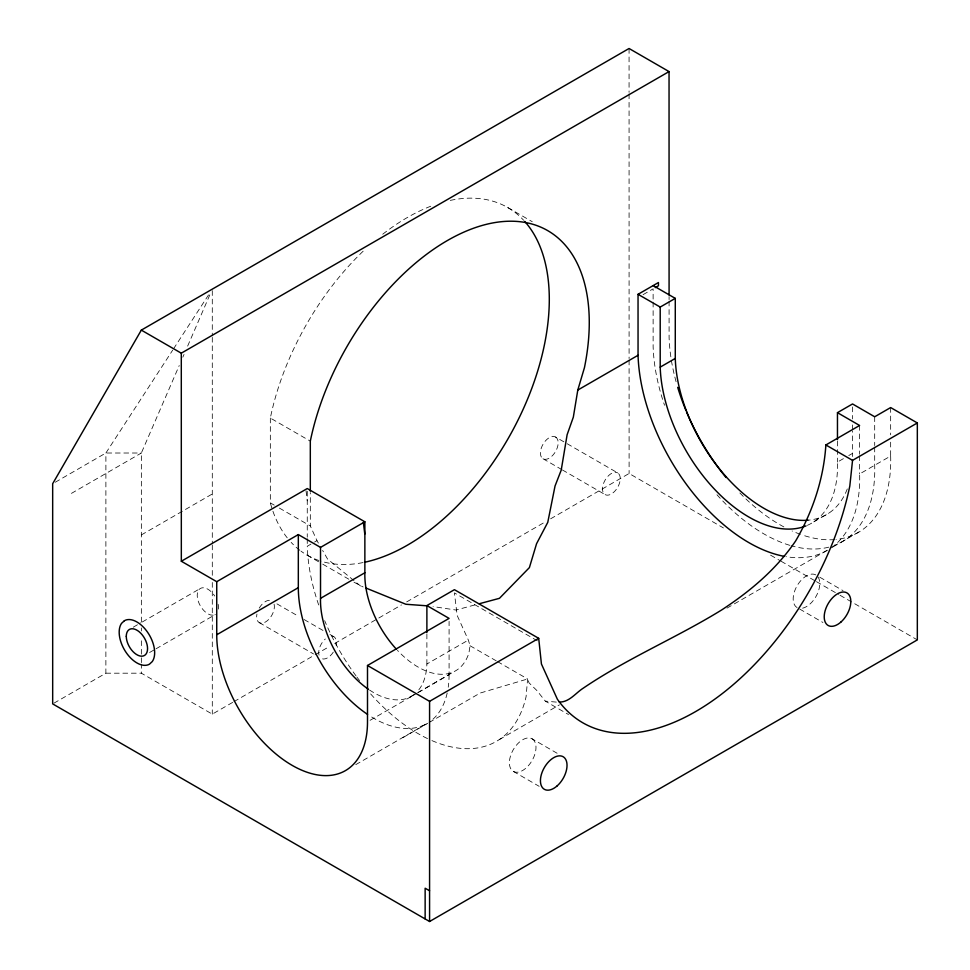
<?xml version="1.0" encoding="UTF-8"?>
<svg xmlns="http://www.w3.org/2000/svg" width="970" height="970" viewBox="0 0 970 970"><rect width="100%" height="100%" fill="white"/><g stroke="black" fill="none" stroke-linecap="round" stroke-linejoin="round"><path stroke-width="0.73" stroke-dasharray="4.85 3.64" d="M53.98 703.153L105.875 673.192L105.888 453.014L172.696 350.121M232.654 702.389L212.297 714.138L141.353 673.192L141.353 664.147M141.353 662.631L141.353 638.502M141.353 630.961L141.353 627.954M141.353 621.915L141.353 453.014L179.232 365.532M537.404 640.818L454.421 592.9L457.149 615.429L468.352 640.079L470.062 645.753L468.934 652.919A75.248 43.444 60 0 1 397.47 650.373M182.833 357.202L184.033 354.426M187.646 346.096L210.49 293.328M173.521 348.861L209.811 292.964M55.266 482.236L105.888 453.014L141.353 453.014L70.41 493.972M141.341 534.931L212.297 493.972M643.074 294.662L653.125 288.854L653.125 300.7M133.266 627.19L141.002 622.716M142.287 621.976L200.341 588.463M318.669 604.953A156.776 90.513 60 0 1 307.26 546.243L313.334 542.739M314.547 542.048L316.972 540.642L310.327 525.946L310.315 492.627M149.598 652.507L154.763 649.524M156.049 648.784L215.388 614.531M233.964 701.625L313.771 655.55M315.08 654.798L329.473 646.481M334.711 643.462L401.447 604.94M406.672 601.921L545.37 521.836M550.608 518.817L629.106 473.493L723.438 527.947M418.834 689.791A75.248 43.444 60 0 0 426.885 664.013L468.352 640.079M410.007 697.066L416.518 693.307M417.827 692.556L454.348 671.47M370.079 720.322L416.712 693.404M417.997 692.653L449.086 674.708L449.086 621.358M807.379 525.328A125.421 72.41 60 0 0 837.462 462.084L843.742 458.458M848.762 455.548L852.533 453.378L852.533 430.91M355.772 764.639L427.006 723.511A106.603 61.546 60 0 1 370.031 716.005M402.902 737.636L427.746 723.293M429.055 722.529L480.053 693.089L527.607 678.976L529.062 682.88L536.786 690.434L545.298 701.14L568.541 714.551M831.132 547.88A156.776 90.513 60 0 0 859.614 473.954L890.654 456.033L890.654 440.877M813.769 521.848L828.841 513.142M499.211 739.637L559.46 704.851M726.979 608.129L827.386 550.16M832.515 547.201L861.033 530.736M474.803 604.953L455.936 610.021L433.044 606.589M556.343 702.098L545.298 701.14M105.875 673.192L141.353 673.192M213.182 615.21L210.623 614.956A15.047 8.694 60 0 1 197.225 595.35A15.047 8.694 60 0 1 210.623 591.215L213.182 593.919A15.047 8.694 60 0 1 214.709 596.029M354.026 582.23L363.12 586.959M507.734 207.544L532.227 221.681M819.759 577.198L843.039 590.645M770.604 555.179L779.771 560.478M781.08 561.23L815.139 580.897M816.449 581.66L838.723 594.513M840.032 595.265L917.329 639.897M555.567 437.033A12.537 7.239 -60 0 1 551.591 456.458A12.537 7.239 -60 0 1 540.726 450.189A12.537 7.239 -60 0 1 555.567 437.033L565.91 442.999M567.207 443.751L617.647 472.875A12.537 7.239 -60 0 1 613.67 492.299A12.537 7.239 -60 0 1 602.807 486.031A12.537 7.239 -60 0 1 617.647 472.875M543.03 458.749L561.133 469.201M562.418 469.953L605.098 494.591M799.656 609.039L822.936 622.473M363.168 251.194A200.669 115.854 -60 0 0 270.339 418.058L310.315 441.132M270.339 418.058L270.339 502.86L274.207 505.103M279.372 508.074L310.327 525.946M470.062 645.753L496.228 660.849M497.525 661.613L527.607 678.976L526.092 696.618A156.776 90.513 60 0 1 428.91 739.249M307.066 555.107L321.422 563.4M322.719 564.152L348.812 579.211M532.093 738.801A18.818 10.864 -60 0 1 526.128 767.949A18.818 10.864 -60 0 1 509.844 758.54A18.818 10.864 -60 0 1 532.093 738.801L559.253 754.49M276.947 603.861L298.942 616.556M304.107 619.539L323.507 630.743M329.982 634.477L333.862 636.708M259.233 622.594L313.553 653.962M513.288 771.393L539.15 786.318M360.549 585.989L327.557 559.047L322.622 550.463M316.972 540.642L318.378 543.091M306.035 490.784L307.26 500.859M890.654 407.558L890.654 434.827M874.685 416.773L874.685 445.557M874.685 447.073L874.685 465.248A156.776 90.513 60 0 1 834.527 545.346M859.614 425.478L859.614 454.263M859.614 455.779L859.614 473.954M852.533 406.951L852.533 418.931M852.533 424.921L852.533 429.419M837.462 441.107L837.462 462.084M669.082 296.577L669.082 299.597M669.082 301.112L669.094 337.354A156.776 90.513 60 0 0 676.442 383.041M653.125 302.179L653.125 346.569A156.776 90.513 60 0 0 664.535 405.266M629.069 48.5L629.069 92.356M629.069 93.872L629.093 358.548M629.093 360.064L629.106 473.493M426.885 634.04L426.885 664.013M307.26 491.281L307.26 537.174M307.26 538.689L307.26 546.243M212.285 290.66L212.285 335.838M212.285 337.354L212.297 543.479M212.297 544.982L212.297 576.483M212.297 582.485L212.297 714.138M890.654 456.033A156.776 90.513 60 0 1 835.995 539.478M834.6 539.599A156.776 90.513 60 0 1 801.717 534.797M800.347 534.312A156.776 90.513 60 0 1 792.114 530.978M783.869 526.916A156.776 90.513 60 0 1 739.079 492.154M427.527 738.594A156.776 90.513 60 0 1 370.079 693.295M359.615 680.637A156.776 90.513 60 0 1 356.899 677.06M356.002 675.847A156.776 90.513 60 0 1 324.671 620.679M828.756 547.165A156.776 90.513 60 0 1 791.156 545.71M789.81 545.322A156.776 90.513 60 0 1 715.945 493.609M413.632 694.847A75.248 43.444 60 0 1 369.558 690.046M818.001 576.92A18.818 10.864 -60 0 1 815.879 596.683A18.818 10.864 -60 0 1 799.826 608.396M797.073 607.547A18.818 10.864 -60 0 1 797.073 585.819A18.818 10.864 -60 0 1 815.879 574.955M827.507 550.208A156.776 90.513 60 0 1 785.93 556.647M332.019 636.15A12.537 7.239 -60 0 1 336.154 645.28M333.292 652.131A12.537 7.239 -60 0 1 319.906 657.126M319.021 655.174A12.537 7.239 -60 0 1 325.289 639.012M450.286 200.39A200.669 115.854 -60 0 1 523.654 220.263M362.974 562.588A200.669 115.854 -60 0 1 320.318 560.963M318.924 560.502A200.669 115.854 -60 0 1 301.039 551.19M299.875 550.317A200.669 115.854 -60 0 1 291.158 542.388M287.241 537.841A200.669 115.854 -60 0 1 270.339 502.86M382.726 234.219A200.669 115.854 -60 0 1 433.432 205.24M274.073 604.14A12.537 7.239 -60 0 1 265.513 621.976A12.537 7.239 -60 0 1 256.941 614.034M259.233 608.117A12.537 7.239 -60 0 1 271.782 600.879M218.141 604.249A15.047 8.694 60 0 1 218.141 610.615M449.086 674.708A106.603 61.546 60 0 1 448.237 687.209M447.194 693.004A106.603 61.546 60 0 1 429.467 721.947M847.283 488.941A125.421 72.41 60 0 1 808.168 520.199M852.533 453.378A125.421 72.41 60 0 1 852.594 456.543"/><path stroke-width="1.45" d="M396.487 649.318A75.248 43.444 60 0 1 364.865 572.761L364.865 521.799L307.26 488.541L181.329 561.242L181.293 353.177L141.329 330.115L52.671 483.727L52.683 703.905L429.577 921.5L917.329 639.897L917.329 422.956L890.654 407.558L874.685 416.773L852.533 403.957L837.462 412.662L837.462 439.616M837.462 412.662L859.614 425.478L825.87 444.963C823.724 478.707 812.666 511.881 795.618 540.993C776.279 569.354 750.343 591.179 721.826 609.851C676.769 637.678 627.287 658.254 583.285 688.142C575.622 692.98 569.208 702.365 559.266 702.05M917.329 422.956L852.545 460.362L849.817 485.934A225.755 130.344 -60 0 1 716.454 697.963A225.755 130.344 -60 0 1 557.374 699.224L541.43 664.001L538.702 638.333L454.421 589.675L426.885 605.571L426.885 632.549M310.315 491.111L310.315 441.132A200.669 115.879 -60 0 1 484.066 224.931A200.669 115.879 -60 0 1 584.437 367.678L577.793 390.061L573.331 417.161L567.123 434.73L561.218 470.135L555.046 485.982L547.771 522.345L536.568 543.697L529.39 567.608L499.453 598.32L479.156 603.776M368.406 689.27A75.248 43.444 60 0 1 320.524 598.357L320.524 547.395L364.865 521.799M141.329 330.115L629.069 48.5L669.045 71.586L669.082 295.062M181.293 353.177L669.045 71.586M784.415 556.38A156.776 90.513 60 0 1 638.054 355.275L638.042 294.31L658.448 282.525L658.448 285.786L655.259 287.629M638.042 294.31L660.206 307.066L675.278 298.372L675.278 358.427A125.421 72.41 60 0 0 808.168 520.199M181.329 561.242L216.734 581.685L298.323 534.579L320.524 547.395M577.793 390.061L638.054 355.275M806.021 525.898A125.421 72.41 60 0 1 712.914 487.498A125.421 72.41 60 0 1 660.206 367.133L675.278 358.427M426.885 605.571L449.086 618.387L367.497 665.493L367.497 721.813A106.603 61.546 60 0 1 292.115 765.342A106.603 61.546 60 0 1 216.734 634.768L298.323 587.662L298.323 534.579M320.524 598.357L364.865 572.761M367.497 665.493L429.577 701.334L538.702 638.333M427.321 605.838L405.884 604.261L365.69 587.941M653.125 285.604L675.278 298.372M825.87 444.963L852.545 460.362M429.577 890.775L425.139 888.217L425.139 918.942M363.386 522.563L364.793 534.082M660.206 307.066L660.206 367.133M429.577 701.334L429.577 921.5M216.734 581.685L216.734 634.768M726.069 477.543A156.776 90.513 60 0 1 686.505 411.777M685.935 410.419A156.776 90.513 60 0 1 677.703 387.357M524.661 221.366A200.669 115.854 -60 0 1 521.229 413.438A200.669 115.854 -60 0 1 364.514 562.273M367.557 714.393A106.603 61.546 60 0 1 298.323 587.662M124.378 620.727L121.553 623.346A25.087 14.477 60 0 0 126.124 652.47A25.087 14.477 60 0 0 149.465 664.171L152.278 661.564A25.087 14.477 60 0 0 147.719 632.44A25.087 14.477 60 0 0 124.378 620.727M557.168 785.87A18.818 10.864 -60 0 0 563.133 756.721A18.818 10.864 -60 0 0 540.884 776.461A18.818 10.864 -60 0 0 557.168 785.87M840.954 622.025A18.818 10.864 -60 0 0 846.919 592.876A18.818 10.864 -60 0 0 824.67 612.616A18.818 10.864 -60 0 0 840.954 622.025M126.282 636.308A15.047 8.694 60 0 0 142.238 656.169A15.047 8.694 60 0 0 142.238 634.889A15.047 8.694 60 0 0 126.282 636.308"/></g></svg>
